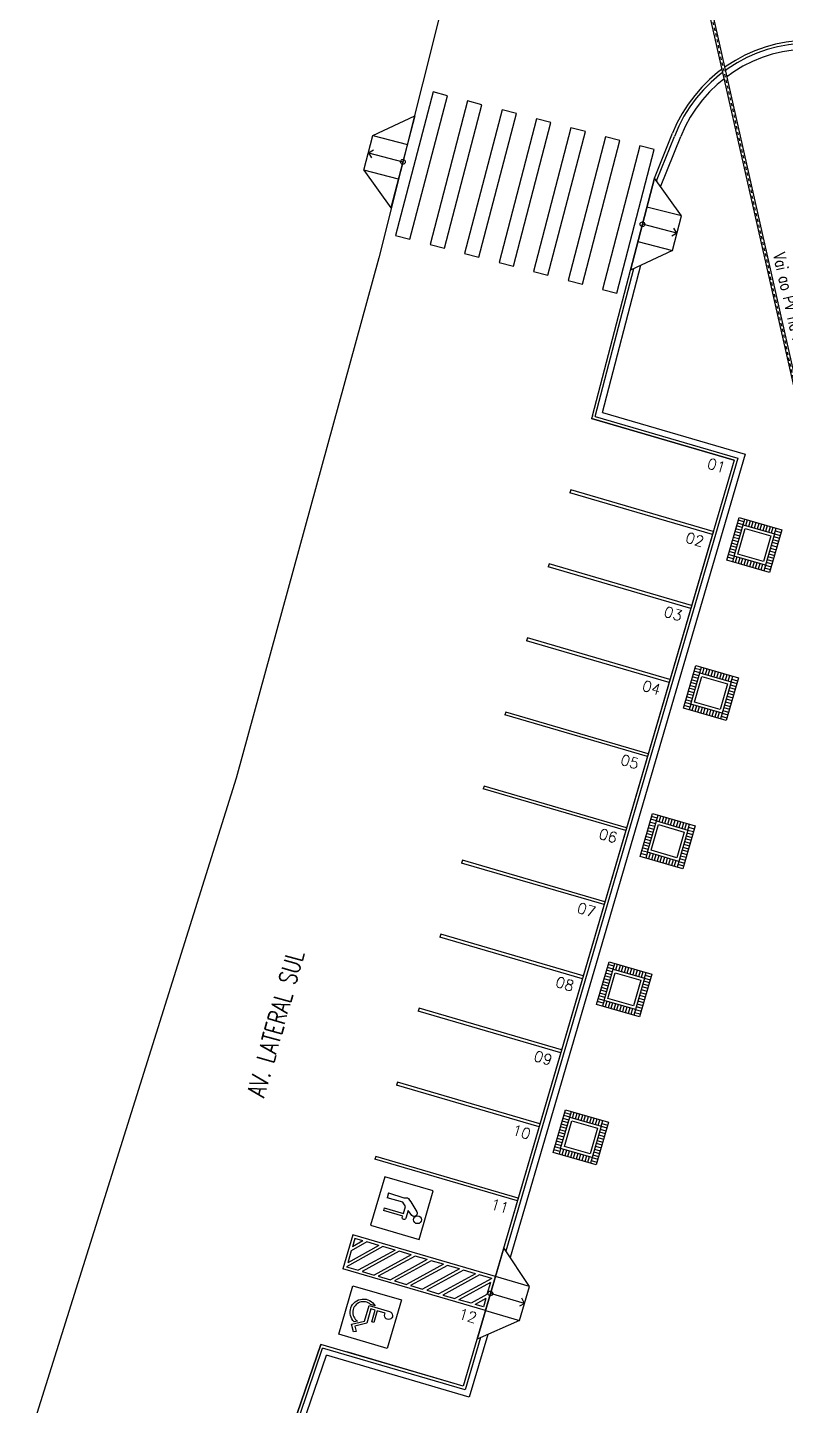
# Model space of a CAD drawing. Header units: inches. Extents: x 542787 to 543192, y 9574025 to 9574373.
# Drawn here: x 542976.25 to 543001.77, y 9574099.36 to 9574145.79 of the extents above; entities that cross this region are included whole.
import ezdxf
from ezdxf.enums import TextEntityAlignment as Align

# ---------------------------------------------------------------- set-up
doc = ezdxf.new("R2010")
doc.units = ezdxf.units.IN
doc.header["$MEASUREMENT"] = 0
doc.linetypes.add('CONTINUO', pattern=[0])
doc.linetypes.add('DASHDOT', pattern=[1, 0.5, -0.25, 0, -0.25])
for name, color, linetype in [('EIXO', 8, 'Continuous'), ('I-ARQ', 8, 'Continuous'), ('I-ESGOTO', 6, 'Continuous'), ('I-NORMO_ARQ', 8, 'Continuous'), ('I-NORMO_INST', 4, 'Continuous')]:
    doc.layers.add(name, color=color, linetype=linetype)
doc.styles.add('50', font='ROMANS.SHX', dxfattribs={"width": 0.7, "height": 0.1})
doc.styles.add('COTA250', font='ROMANS.SHX')
doc.styles.add('ROMANS', font='romans.shx', dxfattribs={"height": 0.025})

# ---------------------------------------------------------------- blocks, each defined once
blk = doc.blocks.new('MARACANAÚ')
at = {"layer": 'I-ARQ'}
for p, q in [((543209.883, 9574048.015), (543210.298, 9574049.456)), ((543209.883, 9574048.015), (543210.298, 9574049.456)), ((543210.298, 9574049.456), (543211.739, 9574049.041)), ((543210.298, 9574049.456), (543211.739, 9574049.041)), ((543210.339, 9574049.236), (543210.394, 9574049.429)), ((543210.13, 9574048.152), (543210.435, 9574049.209)), ((543210.352, 9574048.921), (543210.16, 9574048.976)), ((543210.38, 9574049.017), (543210.187, 9574049.072)), ((543210.407, 9574049.113), (543210.215, 9574049.168)), ((543210.435, 9574049.209), (543210.243, 9574049.264)), ((543210.254, 9574048.22), (543210.503, 9574049.085)), ((543210.435, 9574049.209), (543210.49, 9574049.401)), ((543210.435, 9574049.209), (543211.492, 9574048.904)), ((543210.503, 9574049.085), (543211.368, 9574048.836)), ((543210.531, 9574049.181), (543210.586, 9574049.373)), ((543210.627, 9574049.153), (543210.683, 9574049.346)), ((543210.723, 9574049.126), (543210.779, 9574049.318)), ((543210.819, 9574049.098), (543210.875, 9574049.29)), ((543210.915, 9574049.07), (543210.971, 9574049.262)), ((543211.011, 9574049.043), (543211.067, 9574049.235)), ((543211.108, 9574049.015), (543211.163, 9574049.207)), ((543211.204, 9574048.987), (543211.259, 9574049.179)), ((543211.3, 9574048.96), (543211.355, 9574049.152)), ((543211.739, 9574049.041), (543211.324, 9574047.6)), ((543211.739, 9574049.041), (543211.324, 9574047.6)), ((543211.396, 9574048.932), (543211.451, 9574049.124)), ((543211.492, 9574048.904), (543211.547, 9574049.096)), ((543211.588, 9574048.876), (543211.643, 9574049.069)), ((543210.241, 9574048.536), (543210.049, 9574048.592)), ((543210.269, 9574048.632), (543210.077, 9574048.688)), ((543210.296, 9574048.728), (543210.104, 9574048.784)), ((543210.296, 9574048.728), (543210.104, 9574048.784)), ((543210.324, 9574048.824), (543210.132, 9574048.88)), ((543211.368, 9574048.836), (543211.119, 9574047.971)), ((543211.492, 9574048.904), (543211.187, 9574047.847)), ((543211.381, 9574048.52), (543211.573, 9574048.464)), ((543211.409, 9574048.616), (543211.601, 9574048.56)), ((543211.437, 9574048.712), (543211.629, 9574048.657)), ((543211.464, 9574048.808), (543211.656, 9574048.753)), ((543211.492, 9574048.904), (543211.684, 9574048.849)), ((543206.351, 9574043.419), (543207.756, 9574048.223)), ((543207.756, 9574048.223), (543234.822, 9574040.308)), ((543210.13, 9574048.152), (543209.938, 9574048.207)), ((543210.158, 9574048.248), (543209.966, 9574048.303)), ((543210.034, 9574048.18), (543209.979, 9574047.987)), ((543210.186, 9574048.344), (543209.993, 9574048.399)), ((543210.213, 9574048.44), (543210.021, 9574048.495)), ((543210.13, 9574048.152), (543210.075, 9574047.96)), ((543211.187, 9574047.847), (543210.13, 9574048.152)), ((543210.226, 9574048.124), (543210.171, 9574047.932)), ((543211.119, 9574047.971), (543210.254, 9574048.22)), ((543210.322, 9574048.096), (543210.267, 9574047.904)), ((543210.419, 9574048.069), (543210.363, 9574047.877)), ((543210.515, 9574048.041), (543210.459, 9574047.849)), ((543211.243, 9574048.039), (543211.435, 9574047.984)), ((543211.27, 9574048.135), (543211.463, 9574048.08)), ((543211.298, 9574048.231), (543211.49, 9574048.176)), ((543211.326, 9574048.328), (543211.518, 9574048.272)), ((543211.353, 9574048.424), (543211.546, 9574048.368)), ((543211.353, 9574048.424), (543211.546, 9574048.368)), ((543206.488, 9574043.176), (543207.891, 9574047.975)), ((543206.556, 9574043.052), (543207.959, 9574047.851)), ((543207.959, 9574047.851), (543206.556, 9574043.052)), ((543207.891, 9574047.975), (543234.606, 9574040.163)), ((543207.959, 9574047.851), (543239.153, 9574038.729)), ((543211.324, 9574047.6), (543209.883, 9574048.015)), ((543211.324, 9574047.6), (543209.883, 9574048.015)), ((543210.611, 9574048.013), (543210.555, 9574047.821)), ((543210.707, 9574047.986), (543210.651, 9574047.793)), ((543210.803, 9574047.958), (543210.748, 9574047.766)), ((543210.899, 9574047.93), (543210.844, 9574047.738)), ((543210.995, 9574047.903), (543210.94, 9574047.71)), ((543211.091, 9574047.875), (543211.036, 9574047.683)), ((543211.187, 9574047.847), (543211.132, 9574047.655)), ((543211.187, 9574047.847), (543211.379, 9574047.792)), ((543211.215, 9574047.943), (543211.407, 9574047.888)), ((543211.283, 9574047.819), (543211.228, 9574047.627)), ((543214.874, 9574046.556), (543215.289, 9574047.997)), ((543214.874, 9574046.556), (543215.289, 9574047.997)), ((543215.121, 9574046.692), (543215.426, 9574047.749)), ((543215.121, 9574046.692), (543215.426, 9574047.749)), ((543215.371, 9574047.557), (543215.178, 9574047.612)), ((543215.398, 9574047.653), (543215.206, 9574047.709)), ((543215.426, 9574047.749), (543215.234, 9574047.805)), ((543215.245, 9574046.761), (543215.494, 9574047.625)), ((543215.289, 9574047.997), (543216.73, 9574047.581)), ((543215.289, 9574047.997), (543216.73, 9574047.581)), ((543215.33, 9574047.777), (543215.385, 9574047.969)), ((543215.426, 9574047.749), (543215.481, 9574047.941)), ((543215.426, 9574047.749), (543216.483, 9574047.445)), ((543215.426, 9574047.749), (543216.483, 9574047.445)), ((543215.494, 9574047.625), (543216.359, 9574047.376)), ((543215.522, 9574047.722), (543215.577, 9574047.914)), ((543215.618, 9574047.694), (543215.673, 9574047.886)), ((543215.714, 9574047.666), (543215.77, 9574047.858)), ((543215.81, 9574047.638), (543215.866, 9574047.831)), ((543215.906, 9574047.611), (543215.962, 9574047.803)), ((543216.002, 9574047.583), (543216.058, 9574047.775)), ((543216.099, 9574047.555), (543216.154, 9574047.748)), ((543216.195, 9574047.528), (543216.25, 9574047.72)), ((543216.291, 9574047.5), (543216.346, 9574047.692)), ((543216.73, 9574047.581), (543216.315, 9574046.14)), ((543216.73, 9574047.581), (543216.315, 9574046.14)), ((543216.387, 9574047.472), (543216.442, 9574047.664)), ((543216.483, 9574047.445), (543216.538, 9574047.637)), ((543216.579, 9574047.417), (543216.634, 9574047.609)), ((543210.359, 9574047.149), (543208.956, 9574042.35)), ((543210.455, 9574047.121), (543209.052, 9574042.322)), ((543210.352, 9574047.152), (543239.153, 9574038.729)), ((543210.359, 9574047.149), (543210.455, 9574047.121)), ((543215.232, 9574047.077), (543215.04, 9574047.132)), ((543215.26, 9574047.173), (543215.068, 9574047.228)), ((543215.287, 9574047.269), (543215.095, 9574047.324)), ((543215.287, 9574047.269), (543215.095, 9574047.324)), ((543215.315, 9574047.365), (543215.123, 9574047.42)), ((543215.343, 9574047.461), (543215.151, 9574047.516)), ((543216.359, 9574047.376), (543216.11, 9574046.511)), ((543216.483, 9574047.445), (543216.178, 9574046.388)), ((543216.483, 9574047.445), (543216.178, 9574046.388)), ((543216.4, 9574047.156), (543216.592, 9574047.101)), ((543216.427, 9574047.252), (543216.62, 9574047.197)), ((543216.455, 9574047.349), (543216.647, 9574047.293)), ((543216.483, 9574047.445), (543216.675, 9574047.389)), ((543215.121, 9574046.692), (543214.929, 9574046.748)), ((543215.149, 9574046.788), (543214.957, 9574046.844)), ((543215.025, 9574046.72), (543214.97, 9574046.528)), ((543215.177, 9574046.884), (543214.984, 9574046.94)), ((543215.204, 9574046.981), (543215.012, 9574047.036)), ((543215.121, 9574046.692), (543215.066, 9574046.5)), ((543216.178, 9574046.388), (543215.121, 9574046.692)), ((543216.178, 9574046.388), (543215.121, 9574046.692)), ((543215.217, 9574046.665), (543215.162, 9574046.472)), ((543216.11, 9574046.511), (543215.245, 9574046.761)), ((543216.261, 9574046.676), (543216.453, 9574046.621)), ((543216.289, 9574046.772), (543216.481, 9574046.717)), ((543216.317, 9574046.868), (543216.509, 9574046.813)), ((543216.344, 9574046.964), (543216.537, 9574046.909)), ((543216.344, 9574046.964), (543216.537, 9574046.909)), ((543216.372, 9574047.06), (543216.564, 9574047.005)), ((543212.854, 9574046.42), (543211.451, 9574041.621)), ((543212.95, 9574046.392), (543211.547, 9574041.593)), ((543216.315, 9574046.14), (543214.874, 9574046.556)), ((543216.315, 9574046.14), (543214.874, 9574046.556)), ((543215.313, 9574046.637), (543215.258, 9574046.445)), ((543215.41, 9574046.609), (543215.354, 9574046.417)), ((543215.506, 9574046.582), (543215.45, 9574046.389)), ((543215.602, 9574046.554), (543215.546, 9574046.362)), ((543215.698, 9574046.526), (543215.642, 9574046.334)), ((543215.794, 9574046.498), (543215.738, 9574046.306)), ((543215.89, 9574046.471), (543215.835, 9574046.279)), ((543215.986, 9574046.443), (543215.931, 9574046.251)), ((543216.082, 9574046.415), (543216.027, 9574046.223)), ((543216.178, 9574046.388), (543216.123, 9574046.195)), ((543216.178, 9574046.388), (543216.37, 9574046.332)), ((543216.206, 9574046.484), (543216.398, 9574046.428)), ((543216.274, 9574046.36), (543216.219, 9574046.168)), ((543216.234, 9574046.58), (543216.426, 9574046.524)), ((543219.865, 9574045.096), (543220.28, 9574046.537)), ((543219.865, 9574045.096), (543220.28, 9574046.537)), ((543220.112, 9574045.233), (543220.417, 9574046.29)), ((543220.112, 9574045.233), (543220.417, 9574046.29)), ((543220.389, 9574046.194), (543220.197, 9574046.249)), ((543220.417, 9574046.29), (543220.225, 9574046.345)), ((543220.28, 9574046.537), (543221.721, 9574046.122)), ((543220.28, 9574046.537), (543221.721, 9574046.122)), ((543220.321, 9574046.317), (543220.376, 9574046.51)), ((543220.417, 9574046.29), (543220.472, 9574046.482)), ((543220.417, 9574046.29), (543221.474, 9574045.985)), ((543220.417, 9574046.29), (543221.474, 9574045.985)), ((543220.513, 9574046.262), (543220.568, 9574046.454)), ((543220.609, 9574046.234), (543220.664, 9574046.427)), ((543220.705, 9574046.207), (543220.761, 9574046.399)), ((543220.801, 9574046.179), (543220.857, 9574046.371)), ((543220.897, 9574046.151), (543220.953, 9574046.343)), ((543220.993, 9574046.124), (543221.049, 9574046.316)), ((543221.09, 9574046.096), (543221.145, 9574046.288)), ((543221.186, 9574046.068), (543221.241, 9574046.26)), ((543221.282, 9574046.041), (543221.337, 9574046.233)), ((543221.378, 9574046.013), (543221.433, 9574046.205)), ((543221.474, 9574045.985), (543221.529, 9574046.177)), ((543220.251, 9574045.713), (543220.059, 9574045.769)), ((543220.278, 9574045.809), (543220.086, 9574045.865)), ((543220.278, 9574045.809), (543220.086, 9574045.865)), ((543220.306, 9574045.905), (543220.114, 9574045.961)), ((543220.334, 9574046.002), (543220.142, 9574046.057)), ((543220.362, 9574046.098), (543220.169, 9574046.153)), ((543220.236, 9574045.301), (543220.485, 9574046.166)), ((543220.485, 9574046.166), (543221.35, 9574045.917)), ((543221.35, 9574045.917), (543221.101, 9574045.052)), ((543221.474, 9574045.985), (543221.169, 9574044.928)), ((543221.474, 9574045.985), (543221.169, 9574044.928)), ((543221.721, 9574046.122), (543221.306, 9574044.681)), ((543221.721, 9574046.122), (543221.306, 9574044.681)), ((543221.418, 9574045.793), (543221.611, 9574045.738)), ((543221.446, 9574045.889), (543221.638, 9574045.834)), ((543221.474, 9574045.985), (543221.666, 9574045.93)), ((543221.57, 9574045.957), (543221.625, 9574046.15)), ((543215.35, 9574045.69), (543213.947, 9574040.891)), ((543215.35, 9574045.69), (543213.947, 9574040.891)), ((543215.446, 9574045.662), (543214.043, 9574040.863)), ((543215.446, 9574045.662), (543214.043, 9574040.863)), ((543220.112, 9574045.233), (543219.92, 9574045.288)), ((543220.14, 9574045.329), (543219.948, 9574045.384)), ((543220.016, 9574045.261), (543219.961, 9574045.068)), ((543220.168, 9574045.425), (543219.975, 9574045.48)), ((543220.195, 9574045.521), (543220.003, 9574045.576)), ((543220.223, 9574045.617), (543220.031, 9574045.673)), ((543221.101, 9574045.052), (543220.236, 9574045.301)), ((543221.28, 9574045.313), (543221.472, 9574045.257)), ((543221.308, 9574045.409), (543221.5, 9574045.353)), ((543221.335, 9574045.505), (543221.528, 9574045.449)), ((543221.335, 9574045.505), (543221.528, 9574045.449)), ((543221.363, 9574045.601), (543221.555, 9574045.545)), ((543221.391, 9574045.697), (543221.583, 9574045.641)), ((543197.489, 9574045.163), (543197.363, 9574044.679)), ((543202.327, 9574043.902), (543197.489, 9574045.163)), ((543217.845, 9574044.96), (543216.442, 9574040.161)), ((543217.941, 9574044.932), (543216.538, 9574040.133)), ((543221.306, 9574044.681), (543219.865, 9574045.096)), ((543221.306, 9574044.681), (543219.865, 9574045.096)), ((543220.112, 9574045.233), (543220.057, 9574045.041)), ((543221.169, 9574044.928), (543220.112, 9574045.233)), ((543221.169, 9574044.928), (543220.112, 9574045.233)), ((543220.208, 9574045.205), (543220.153, 9574045.013)), ((543220.304, 9574045.177), (543220.249, 9574044.985)), ((543220.401, 9574045.15), (543220.345, 9574044.958)), ((543220.497, 9574045.122), (543220.441, 9574044.93)), ((543220.593, 9574045.094), (543220.537, 9574044.902)), ((543220.689, 9574045.067), (543220.633, 9574044.874)), ((543220.785, 9574045.039), (543220.729, 9574044.847)), ((543220.881, 9574045.011), (543220.826, 9574044.819)), ((543220.977, 9574044.984), (543220.922, 9574044.791)), ((543221.073, 9574044.956), (543221.018, 9574044.764)), ((543221.169, 9574044.928), (543221.114, 9574044.736)), ((543221.169, 9574044.928), (543221.361, 9574044.873)), ((543221.197, 9574045.024), (543221.389, 9574044.969)), ((543221.265, 9574044.9), (543221.21, 9574044.708)), ((543221.225, 9574045.12), (543221.417, 9574045.065)), ((543221.252, 9574045.216), (543221.444, 9574045.161)), ((543224.856, 9574043.637), (543225.271, 9574045.078)), ((543224.856, 9574043.637), (543225.271, 9574045.078)), ((543225.103, 9574043.773), (543225.408, 9574044.83)), ((543225.103, 9574043.773), (543225.408, 9574044.83)), ((543225.38, 9574044.734), (543225.188, 9574044.79)), ((543225.408, 9574044.83), (543225.216, 9574044.886)), ((543225.271, 9574045.078), (543226.712, 9574044.662)), ((543225.271, 9574045.078), (543226.712, 9574044.662)), ((543225.312, 9574044.858), (543225.367, 9574045.05)), ((543225.408, 9574044.83), (543225.463, 9574045.022)), ((543225.408, 9574044.83), (543226.465, 9574044.526)), ((543225.408, 9574044.83), (543226.465, 9574044.526)), ((543225.504, 9574044.803), (543225.559, 9574044.995)), ((543225.6, 9574044.775), (543225.655, 9574044.967)), ((543225.696, 9574044.747), (543225.752, 9574044.939)), ((543225.792, 9574044.719), (543225.848, 9574044.912)), ((543225.888, 9574044.692), (543225.944, 9574044.884)), ((543225.984, 9574044.664), (543226.04, 9574044.856)), ((543226.08, 9574044.636), (543226.136, 9574044.829)), ((543226.177, 9574044.609), (543226.232, 9574044.801)), ((543197.363, 9574044.679), (543202.201, 9574043.419)), ((543225.269, 9574044.35), (543225.077, 9574044.405)), ((543225.269, 9574044.35), (543225.077, 9574044.405)), ((543225.297, 9574044.446), (543225.105, 9574044.501)), ((543225.325, 9574044.542), (543225.133, 9574044.597)), ((543225.352, 9574044.638), (543225.16, 9574044.693)), ((543225.227, 9574043.842), (543225.476, 9574044.706)), ((543225.476, 9574044.706), (543226.341, 9574044.457)), ((543226.341, 9574044.457), (543226.092, 9574043.592)), ((543226.465, 9574044.526), (543226.16, 9574043.469)), ((543226.465, 9574044.526), (543226.16, 9574043.469)), ((543226.273, 9574044.581), (543226.328, 9574044.773)), ((543226.712, 9574044.662), (543226.297, 9574043.221)), ((543226.712, 9574044.662), (543226.297, 9574043.221)), ((543226.369, 9574044.553), (543226.424, 9574044.745)), ((543226.409, 9574044.333), (543226.602, 9574044.278)), ((543226.437, 9574044.43), (543226.629, 9574044.374)), ((543226.465, 9574044.526), (543226.52, 9574044.718)), ((543226.465, 9574044.526), (543226.657, 9574044.47)), ((543226.561, 9574044.498), (543226.616, 9574044.69)), ((543197.186, 9574044.002), (543197.06, 9574043.518)), ((543202.025, 9574042.741), (543197.186, 9574044.002)), ((543202.201, 9574043.419), (543202.327, 9574043.902)), ((543220.341, 9574044.23), (543218.938, 9574039.431)), ((543220.437, 9574044.202), (543219.033, 9574039.403)), ((543225.131, 9574043.869), (543224.939, 9574043.925)), ((543225.159, 9574043.965), (543224.966, 9574044.021)), ((543225.186, 9574044.062), (543224.994, 9574044.117)), ((543225.214, 9574044.158), (543225.022, 9574044.213)), ((543225.242, 9574044.254), (543225.05, 9574044.309)), ((543226.299, 9574043.949), (543226.491, 9574043.894)), ((543226.326, 9574044.045), (543226.519, 9574043.99)), ((543226.326, 9574044.045), (543226.519, 9574043.99)), ((543226.354, 9574044.141), (543226.546, 9574044.086)), ((543226.382, 9574044.237), (543226.574, 9574044.182)), ((543197.06, 9574043.518), (543201.898, 9574042.257)), ((543222.836, 9574043.501), (543221.433, 9574038.702)), ((543222.932, 9574043.473), (543221.529, 9574038.674)), ((543226.297, 9574043.221), (543224.856, 9574043.637)), ((543226.297, 9574043.221), (543224.856, 9574043.637)), ((543225.103, 9574043.773), (543224.911, 9574043.829)), ((543225.007, 9574043.801), (543224.952, 9574043.609)), ((543225.103, 9574043.773), (543225.048, 9574043.581)), ((543226.16, 9574043.469), (543225.103, 9574043.773)), ((543226.16, 9574043.469), (543225.103, 9574043.773)), ((543225.199, 9574043.746), (543225.144, 9574043.553)), ((543226.092, 9574043.592), (543225.227, 9574043.842)), ((543225.295, 9574043.718), (543225.24, 9574043.526)), ((543225.391, 9574043.69), (543225.336, 9574043.498)), ((543225.488, 9574043.663), (543225.432, 9574043.47)), ((543225.584, 9574043.635), (543225.528, 9574043.443)), ((543225.68, 9574043.607), (543225.624, 9574043.415)), ((543225.776, 9574043.579), (543225.72, 9574043.387)), ((543225.872, 9574043.552), (543225.817, 9574043.36)), ((543225.968, 9574043.524), (543225.913, 9574043.332)), ((543226.064, 9574043.496), (543226.009, 9574043.304)), ((543226.16, 9574043.469), (543226.105, 9574043.276)), ((543226.16, 9574043.469), (543226.352, 9574043.413)), ((543226.188, 9574043.565), (543226.38, 9574043.509)), ((543226.256, 9574043.441), (543226.201, 9574043.249)), ((543226.216, 9574043.661), (543226.408, 9574043.605)), ((543226.243, 9574043.757), (543226.435, 9574043.702)), ((543226.271, 9574043.853), (543226.463, 9574043.798)), ((543229.847, 9574042.177), (543230.262, 9574043.618)), ((543229.847, 9574042.177), (543230.262, 9574043.618)), ((543230.399, 9574043.371), (543230.207, 9574043.426)), ((543230.262, 9574043.618), (543231.703, 9574043.203)), ((543230.262, 9574043.618), (543231.703, 9574043.203)), ((543230.303, 9574043.398), (543230.358, 9574043.591)), ((543230.399, 9574043.371), (543230.454, 9574043.563)), ((543230.495, 9574043.343), (543230.55, 9574043.535)), ((543230.591, 9574043.315), (543230.646, 9574043.508)), ((543230.687, 9574043.288), (543230.743, 9574043.48)), ((543230.783, 9574043.26), (543230.839, 9574043.452)), ((543230.879, 9574043.232), (543230.935, 9574043.424)), ((543230.975, 9574043.205), (543231.031, 9574043.397)), ((543206.46, 9574043.08), (543206.556, 9574043.052)), ((543230.26, 9574042.89), (543230.068, 9574042.946)), ((543230.26, 9574042.89), (543230.068, 9574042.946)), ((543230.094, 9574042.314), (543230.399, 9574043.371)), ((543230.094, 9574042.314), (543230.399, 9574043.371)), ((543230.288, 9574042.986), (543230.096, 9574043.042)), ((543230.316, 9574043.083), (543230.124, 9574043.138)), ((543230.343, 9574043.179), (543230.151, 9574043.234)), ((543230.371, 9574043.275), (543230.179, 9574043.33)), ((543230.218, 9574042.382), (543230.467, 9574043.247)), ((543230.399, 9574043.371), (543231.456, 9574043.066)), ((543230.399, 9574043.371), (543231.456, 9574043.066)), ((543230.467, 9574043.247), (543231.332, 9574042.998)), ((543231.071, 9574043.177), (543231.127, 9574043.369)), ((543231.332, 9574042.998), (543231.083, 9574042.133)), ((543231.456, 9574043.066), (543231.151, 9574042.009)), ((543231.456, 9574043.066), (543231.151, 9574042.009)), ((543231.168, 9574043.149), (543231.223, 9574043.341)), ((543231.264, 9574043.122), (543231.319, 9574043.314)), ((543231.703, 9574043.203), (543231.288, 9574041.762)), ((543231.703, 9574043.203), (543231.288, 9574041.762)), ((543231.36, 9574043.094), (543231.415, 9574043.286)), ((543231.428, 9574042.97), (543231.62, 9574042.915)), ((543231.456, 9574043.066), (543231.511, 9574043.258)), ((543231.456, 9574043.066), (543231.648, 9574043.011)), ((543231.552, 9574043.038), (543231.607, 9574043.231)), ((543196.884, 9574042.841), (543196.757, 9574042.357)), ((543201.722, 9574041.58), (543196.884, 9574042.841)), ((543201.898, 9574042.257), (543202.025, 9574042.741)), ((543225.332, 9574042.771), (543223.928, 9574037.972)), ((543225.428, 9574042.743), (543224.024, 9574037.944)), ((543230.122, 9574042.41), (543229.93, 9574042.465)), ((543230.15, 9574042.506), (543229.957, 9574042.561)), ((543230.177, 9574042.602), (543229.985, 9574042.657)), ((543230.205, 9574042.698), (543230.013, 9574042.754)), ((543230.233, 9574042.794), (543230.041, 9574042.85)), ((543231.29, 9574042.49), (543231.482, 9574042.434)), ((543231.317, 9574042.586), (543231.51, 9574042.53)), ((543231.317, 9574042.586), (543231.51, 9574042.53)), ((543231.345, 9574042.682), (543231.537, 9574042.626)), ((543231.373, 9574042.778), (543231.565, 9574042.722)), ((543231.4, 9574042.874), (543231.593, 9574042.819)), ((543196.757, 9574042.357), (543201.596, 9574041.096)), ((543208.956, 9574042.35), (543209.052, 9574042.322)), ((543227.827, 9574042.041), (543226.424, 9574037.242)), ((543227.923, 9574042.013), (543226.52, 9574037.214)), ((543231.288, 9574041.762), (543229.847, 9574042.177)), ((543231.288, 9574041.762), (543229.847, 9574042.177)), ((543230.094, 9574042.314), (543229.902, 9574042.369)), ((543229.998, 9574042.342), (543229.943, 9574042.149)), ((543230.094, 9574042.314), (543230.039, 9574042.122)), ((543231.151, 9574042.009), (543230.094, 9574042.314)), ((543231.151, 9574042.009), (543230.094, 9574042.314)), ((543230.19, 9574042.286), (543230.135, 9574042.094)), ((543231.083, 9574042.133), (543230.218, 9574042.382)), ((543230.286, 9574042.258), (543230.231, 9574042.066)), ((543230.382, 9574042.231), (543230.327, 9574042.039)), ((543230.479, 9574042.203), (543230.423, 9574042.011)), ((543230.575, 9574042.175), (543230.519, 9574041.983)), ((543230.671, 9574042.148), (543230.615, 9574041.955)), ((543230.767, 9574042.12), (543230.711, 9574041.928)), ((543230.863, 9574042.092), (543230.808, 9574041.9)), ((543230.959, 9574042.065), (543230.904, 9574041.872)), ((543231.055, 9574042.037), (543231, 9574041.845)), ((543231.151, 9574042.009), (543231.096, 9574041.817)), ((543231.151, 9574042.009), (543231.343, 9574041.954)), ((543231.179, 9574042.105), (543231.371, 9574042.05)), ((543231.207, 9574042.201), (543231.399, 9574042.146)), ((543231.234, 9574042.297), (543231.426, 9574042.242)), ((543231.262, 9574042.394), (543231.454, 9574042.338)), ((543196.581, 9574041.68), (543196.455, 9574041.196)), ((543201.419, 9574040.419), (543196.581, 9574041.68)), ((543201.596, 9574041.096), (543201.722, 9574041.58)), ((543211.451, 9574041.621), (543211.547, 9574041.593)), ((543231.247, 9574041.981), (543231.192, 9574041.789)), ((543196.455, 9574041.196), (543201.293, 9574039.935)), ((543230.323, 9574041.311), (543228.919, 9574036.512)), ((543230.419, 9574041.283), (543229.015, 9574036.484)), ((543213.947, 9574040.891), (543214.043, 9574040.863)), ((543213.947, 9574040.891), (543214.043, 9574040.863)), ((543196.278, 9574040.518), (543196.152, 9574040.035)), ((543201.117, 9574039.258), (543196.278, 9574040.518)), ((543201.293, 9574039.935), (543201.419, 9574040.419)), ((543216.442, 9574040.161), (543216.538, 9574040.133)), ((543232.818, 9574040.582), (543231.415, 9574035.783)), ((543232.914, 9574040.554), (543231.511, 9574035.755)), ((543196.152, 9574040.035), (543200.991, 9574038.774)), ((543235.458, 9574039.812), (543234.054, 9574035.011)), ((543235.526, 9574039.686), (543235.407, 9574039.281)), ((543236.61, 9574039.473), (543235.458, 9574039.81)), ((543235.526, 9574039.688), (543236.206, 9574038.448)), ((543235.526, 9574039.686), (543235.528, 9574039.685)), ((543195.976, 9574039.357), (543195.85, 9574038.873)), ((543200.814, 9574038.096), (543195.976, 9574039.357)), ((543200.991, 9574038.774), (543201.117, 9574039.258)), ((543218.938, 9574039.431), (543219.033, 9574039.403)), ((543236.61, 9574039.476), (543235.206, 9574034.674)), ((543235.407, 9574039.281), (543236.087, 9574038.041)), ((543235.664, 9574039.645), (543236.071, 9574039.526)), ((543235.664, 9574039.645), (543236.245, 9574038.584)), ((543236.071, 9574039.526), (543236.364, 9574038.991)), ((543236.207, 9574039.487), (543236.486, 9574039.405)), ((543236.207, 9574039.487), (543236.404, 9574039.126)), ((543236.486, 9574039.405), (543236.404, 9574039.126)), ((543237.414, 9574039.551), (543239.525, 9574038.933)), ((543237.517, 9574039.312), (543239.277, 9574038.797)), ((543195.85, 9574038.873), (543200.688, 9574037.613)), ((543235.368, 9574039.145), (543235.249, 9574038.738)), ((543235.368, 9574039.145), (543236.047, 9574037.905)), ((543236.364, 9574038.991), (543236.245, 9574038.584)), ((543239.277, 9574038.797), (543237.873, 9574033.994)), ((543239.525, 9574038.933), (543238.118, 9574034.121)), ((543221.433, 9574038.702), (543221.529, 9574038.674)), ((543235.209, 9574038.602), (543235.09, 9574038.195)), ((543235.209, 9574038.602), (543235.888, 9574037.362)), ((543235.249, 9574038.738), (543235.928, 9574037.498)), ((543236.087, 9574038.041), (543236.206, 9574038.448)), ((543239.153, 9574038.729), (543237.75, 9574033.93)), ((543239.153, 9574038.729), (543237.75, 9574033.93)), ((543239.153, 9574038.729), (543238.005, 9574034.804)), ((543195.673, 9574038.196), (543195.547, 9574037.712)), ((543200.512, 9574036.935), (543195.673, 9574038.196)), ((543200.688, 9574037.613), (543200.814, 9574038.096)), ((543223.928, 9574037.972), (543224.024, 9574037.944)), ((543235.05, 9574038.059), (543234.931, 9574037.652)), ((543235.05, 9574038.059), (543235.729, 9574036.819)), ((543235.09, 9574038.195), (543235.769, 9574036.955)), ((543235.928, 9574037.498), (543236.047, 9574037.905)), ((543195.547, 9574037.712), (543200.386, 9574036.451)), ((543232.58, 9574037.718), (543232.103, 9574036.086)), ((543234.212, 9574037.241), (543232.58, 9574037.718)), ((543234.891, 9574037.517), (543234.772, 9574037.109)), ((543234.891, 9574037.517), (543235.57, 9574036.276)), ((543234.931, 9574037.652), (543235.61, 9574036.412)), ((543235.769, 9574036.955), (543235.888, 9574037.362)), ((543200.386, 9574036.451), (543200.512, 9574036.935)), ((543226.424, 9574037.242), (543226.52, 9574037.214)), ((543233.734, 9574035.609), (543234.212, 9574037.241)), ((543234.733, 9574036.974), (543234.614, 9574036.566)), ((543234.733, 9574036.974), (543235.412, 9574035.733)), ((543234.772, 9574037.109), (543235.451, 9574035.869)), ((543228.919, 9574036.512), (543229.015, 9574036.484)), ((543234.574, 9574036.431), (543234.455, 9574036.023)), ((543234.574, 9574036.431), (543235.253, 9574035.19)), ((543234.614, 9574036.566), (543235.293, 9574035.326)), ((543235.61, 9574036.412), (543235.729, 9574036.819)), ((543235.774, 9574035.012), (543236.252, 9574036.644)), ((543236.252, 9574036.644), (543237.883, 9574036.167)), ((543232.103, 9574036.086), (543233.734, 9574035.609)), ((543232.647, 9574036.211), (543232.809, 9574036.163)), ((543233.152, 9574036.063), (543233.237, 9574036.038)), ((543234.455, 9574036.023), (543235.138, 9574034.798)), ((543235.451, 9574035.869), (543235.57, 9574036.276)), ((543237.883, 9574036.167), (543237.406, 9574034.535)), ((543231.415, 9574035.783), (543231.511, 9574035.755)), ((543234.415, 9574035.888), (543234.296, 9574035.48)), ((543234.415, 9574035.888), (543235.003, 9574034.838)), ((543235.293, 9574035.326), (543235.412, 9574035.733)), ((543234.256, 9574035.345), (543234.179, 9574035.079)), ((543234.179, 9574035.079), (543234.46, 9574034.997)), ((543234.256, 9574035.345), (543234.46, 9574034.997)), ((543234.296, 9574035.48), (543234.595, 9574034.957)), ((543235.138, 9574034.798), (543235.253, 9574035.19)), ((543234.054, 9574035.011), (543235.206, 9574034.674)), ((543234.595, 9574034.957), (543235.003, 9574034.838)), ((543237.406, 9574034.535), (543235.774, 9574035.012)), ((543244.54, 9574031.93), (543238.118, 9574034.121)), ((543237.75, 9574033.93), (543253.692, 9574028.49))]:
    blk.add_line(p, q, dxfattribs=at)
at = {"layer": 'I-ARQ', "linetype": 'CONTINUO'}
for p, q in [((543198.456, 9574045.166), (543196.941, 9574045.773)), ((543198.487, 9574045.261), (543197.047, 9574045.838)), ((543198.746, 9574045.373), (543197.052, 9574046.052)), ((543198.562, 9574045.242), (543198.487, 9574045.261)), ((543206.46, 9574043.08), (543198.456, 9574045.166)), ((543206.351, 9574043.419), (543201.386, 9574044.712)), ((543206.488, 9574043.176), (543201.497, 9574044.477)), ((543191.102, 9574038.403), (543201.133, 9574035.883)), ((543201.133, 9574035.883), (543218.675, 9574031.083)), ((543253.692, 9574028.49), (543237.75, 9574033.93)), ((543244.318, 9574031.795), (543237.873, 9574033.994)), ((543218.675, 9574031.083), (543241.066, 9574024.058))]:
    blk.add_line(p, q, dxfattribs=at)
at = {"layer": 'I-ARQ', "linetype": 'Continuous', "ltscale": 3}
for p, q in [((543199.726, 9574046.075), (543198.456, 9574045.166)), ((543199.726, 9574046.075), (543199.424, 9574044.914)), ((543200.888, 9574045.772), (543199.726, 9574046.075)), ((543200.307, 9574045.924), (543200.004, 9574044.762)), ((543200.307, 9574045.924), (543200.134, 9574045.822)), ((543200.307, 9574045.924), (543200.408, 9574045.751)), ((543200.585, 9574044.611), (543200.888, 9574045.772)), ((543200.888, 9574045.772), (543201.553, 9574044.359)), ((543198.456, 9574045.166), (543201.553, 9574044.359)), ((543235.795, 9574040.962), (543234.498, 9574040.091)), ((543235.795, 9574040.962), (543235.458, 9574039.81)), ((543236.946, 9574040.625), (543235.795, 9574040.962)), ((543236.37, 9574040.793), (543236.034, 9574039.641)), ((543236.37, 9574040.793), (543236.195, 9574040.697)), ((543236.37, 9574040.793), (543236.467, 9574040.618)), ((543236.61, 9574039.473), (543236.946, 9574040.625)), ((543236.946, 9574040.625), (543237.569, 9574039.192)), ((543234.498, 9574040.091), (543237.569, 9574039.192)), ((543196.354, 9574037.098), (543199.451, 9574036.291)), ((543197.019, 9574035.685), (543196.354, 9574037.098)), ((543197.019, 9574035.685), (543197.322, 9574036.846)), ((543197.6, 9574035.534), (543197.902, 9574036.695)), ((543198.483, 9574036.544), (543198.18, 9574035.382)), ((543198.18, 9574035.382), (543199.451, 9574036.291)), ((543198.18, 9574035.382), (543197.019, 9574035.685)), ((543197.6, 9574035.534), (543197.498, 9574035.706)), ((543197.6, 9574035.534), (543197.772, 9574035.635))]:
    blk.add_line(p, q, dxfattribs=at)
at = {"layer": 'I-ARQ'}
for points in [[(543232.647, 9574036.211), (543232.809, 9574036.729, 0.152101), (543232.809, 9574036.81, -0.324449), (543232.834, 9574036.884, -0.029904), (543233.281, 9574037.164, -0.842544), (543233.41, 9574037.001), (543233.24, 9574036.871)], [(543233.24, 9574036.871), (543233.499, 9574036.796, -0.9137), (543233.475, 9574036.677), (543233.428, 9574036.691), (543233.237, 9574036.038)]]:
    blk.add_lwpolyline(points, format="xyb", dxfattribs=at)
blk.add_lwpolyline([(543233.152, 9574036.063), (543233.341, 9574036.711), (543233.106, 9574036.78), (543232.957, 9574036.689), (543232.809, 9574036.163)], dxfattribs=at)
for points in [[(543236.988, 9574035.65), (543236.599, 9574035.764), (543236.556, 9574035.62), (543237.038, 9574035.479), (543237.136, 9574035.078), (543237.311, 9574035.121), (543237.332, 9574035.034), (543237.07, 9574034.97), (543236.963, 9574035.407), (543236.445, 9574035.558), (543236.647, 9574036.25, -3.146264), (543236.697, 9574036.102), (543236.619, 9574035.833), (543237.008, 9574035.72)], [(543236.447, 9574035.759), (543236.403, 9574035.61, 1.067989), (543236.967, 9574035.164), (543236.993, 9574035.055, -1.151299)]]:
    blk.add_lwpolyline(points, format="xyb", close=True, dxfattribs=at)
at = {"layer": 'I-ARQ', "linetype": 'Continuous', "ltscale": 3}
for centre in [(543200.004, 9574044.762), (543236.034, 9574039.641), (543197.902, 9574036.695)]:
    blk.add_circle(centre, 0.0798, dxfattribs=at)
at = {"layer": 'I-ARQ'}
blk.add_circle((543233.549, 9574037.187), 0.133, dxfattribs=at)
at = {"layer": 'I-ARQ', "linetype": 'CONTINUO'}
for radius, start, end in [(4.9, 179.7602, 249.0352), (4.7, 178.1407, 248.1583), (5, 180.7016, 248.1583)]:
    blk.add_arc((543198.801, 9574050.414), radius, start, end, dxfattribs=at)
at = {"layer": 'I-ARQ', "style": 'COTA250'}
for s, p in [('01', (543208.135, 9574047.258)), ('02', (543210.631, 9574046.528)), ('03', (543213.126, 9574045.798)), ('04', (543215.622, 9574045.069)), ('05', (543218.117, 9574044.339)), ('06', (543220.613, 9574043.609)), ('07', (543223.108, 9574042.879)), ('08', (543225.603, 9574042.15)), ('09', (543228.099, 9574041.42)), ('10', (543230.594, 9574040.69)), ('11', (543233.09, 9574039.96)), ('12', (543236.786, 9574038.883))]:
    blk.add_text(s, height=0.36, rotation=73.6997, dxfattribs=at).set_placement(p, align=Align.MIDDLE_CENTER)
at = {"layer": 'I-NORMO_ARQ', "style": 'ROMANS', "width": 0.75}
blk.add_text('AV. LATERAL SUL', height=0.6, rotation=164.3759, dxfattribs=at).set_placement((543229.461, 9574032.014, -836))
blk = doc.blocks.new('*U40')
at = {"color": 2}
blk.add_wipeout([(0.037, 0.043), (20.502, -17.857), (20.427, -17.943), (-0.037, -0.043)], dxfattribs=at)
for p, q in [((0.033, 0.038), (20.498, -17.862)), ((-0.033, -0.038), (20.432, -17.938))]:
    blk.add_line(p, q)
at = {"layer": 'EIXO', "linetype": 'DASHDOT', "ltscale": 0.01}
blk.add_line((0, 0), (20.465, -17.9), dxfattribs=at)

msp = doc.modelspace()

# ---------------------------------------------------------------- block references
at = {"layer": 'I-ARQ', "rotation": 270}
msp.add_blockref('MARACANAÚ', (-9031047.807, 10117339.169), dxfattribs=at)

# ---------------------------------------------------------------- texts
at = {"layer": 'I-NORMO_ARQ', "style": 'COTA250'}
for s, p in [('01', (542999.451, 9574131.034)), ('02', (542998.721, 9574128.539)), ('03', (542997.991, 9574126.043)), ('04', (542997.262, 9574123.548)), ('05', (542996.532, 9574121.052)), ('06', (542995.802, 9574118.557)), ('07', (542995.072, 9574116.061)), ('08', (542994.343, 9574113.566)), ('09', (542993.613, 9574111.07)), ('10', (542992.883, 9574108.575)), ('11', (542992.153, 9574106.079)), ('12', (542991.075, 9574102.383))]:
    msp.add_text(s, height=0.36, rotation=343.6997, dxfattribs=at).set_placement(p, align=Align.MIDDLE_CENTER)
at = {"layer": 'I-NORMO_INST', "style": '50', "width": 0.75}
msp.add_text('Vai ao PV na rua Cento e Dois', height=0.4, rotation=282.6217, dxfattribs=at).set_placement((543001.355, 9574138.143, 0.068))

# ---------------------------------------------------------------- next in the draw order: block references
at = {"layer": 'I-ESGOTO', "color": 2, "rotation": 143.892594690685}
msp.add_blockref('*U40', (543004.641, 9574122.468), dxfattribs=at)

doc.saveas('drawing.dxf')
